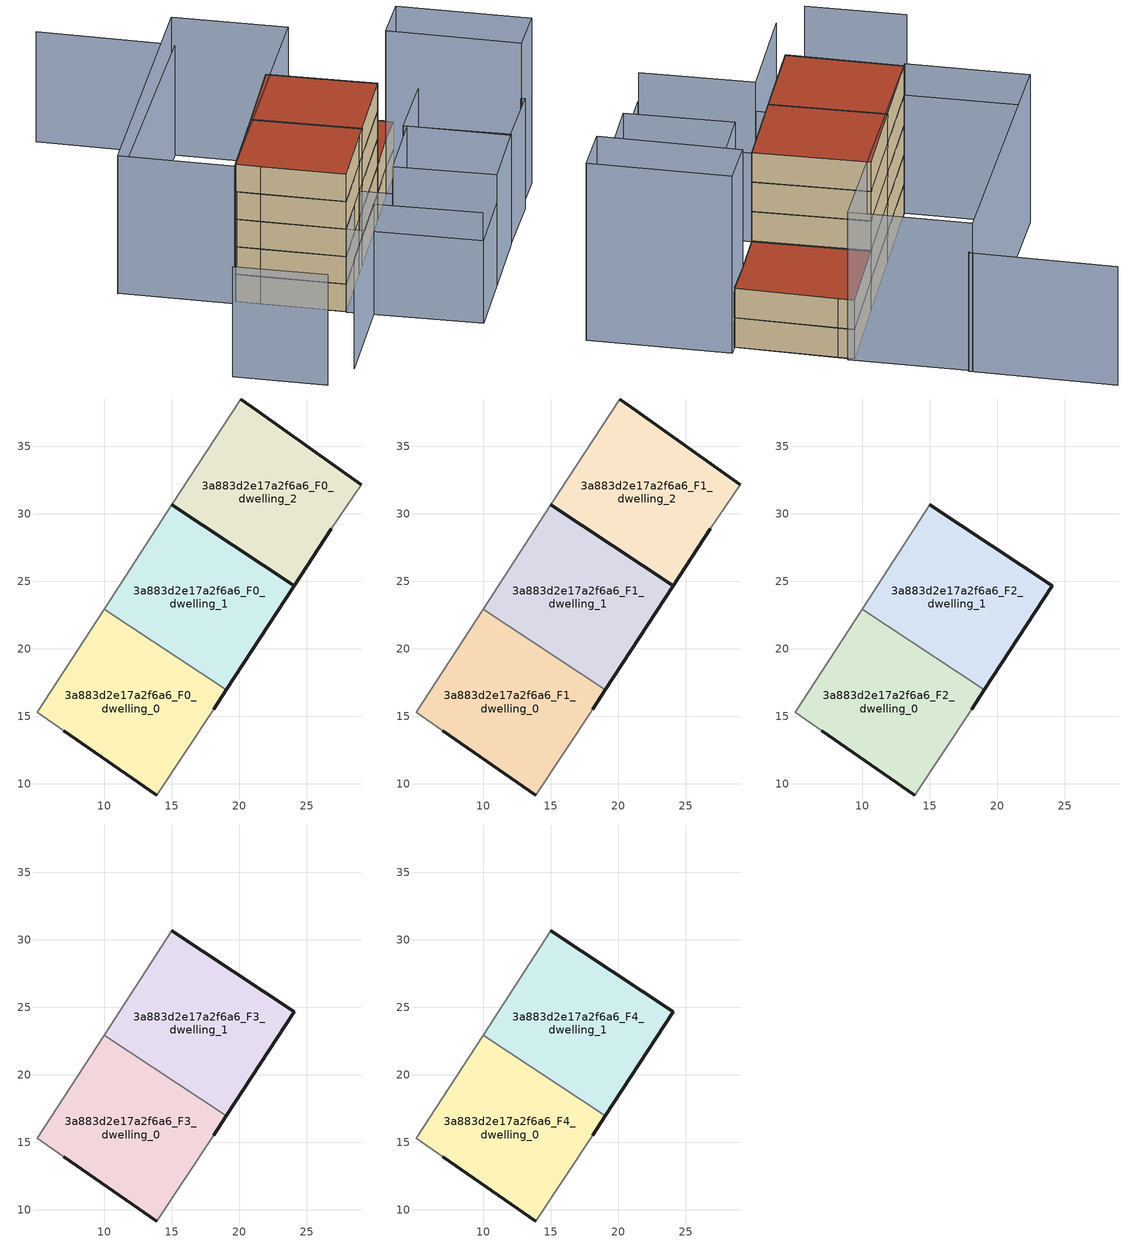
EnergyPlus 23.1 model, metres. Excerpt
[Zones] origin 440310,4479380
3a883d2e17a2f6a6_F0_dwelling_0
 floor ground (EU_floor_Construction): 13.91,9.17 18.11,15.53 19.05,16.97 9.99,22.94 5.03,15.29 7.03,13.92 z0
 wall outside (EU_wall_Construction): 19.05,16.97 18.11,15.53 / 13.91,9.17 7.03,13.92 z0:3
 wall adiabatic (EU_wall_Construction): 7.03,13.92 5.03,15.29 9.99,22.94 / 18.11,15.53 13.91,9.17 z0:3
 wall to 3a883d2e17a2f6a6_F0_dwelling_1 (EU_wall_Construction): 9.99,22.94 19.05,16.97 z0:3
3a883d2e17a2f6a6_F0_dwelling_1
 floor ground (EU_floor_Construction): 19.05,16.97 24.07,24.69 15,30.66 9.99,22.94 z0
 wall outside (EU_wall_Construction): 15,30.66 24.07,24.69 19.05,16.97 z0:3
 wall adiabatic (EU_wall_Construction): 9.99,22.94 15,30.66 z0:3
3a883d2e17a2f6a6_F0_dwelling_2
 floor ground (EU_floor_Construction): 26.81,28.9 29.06,32.15 21.35,37.63 20.1,38.51 15,30.66 24.07,24.69 z0
 wall outside (EU_wall_Construction): 20.1,38.51 21.35,37.63 29.06,32.15 / 26.81,28.9 24.07,24.69 15,30.66 z0:3
 wall adiabatic (EU_wall_Construction): 15,30.66 20.1,38.51 / 29.06,32.15 26.81,28.9 z0:3
3a883d2e17a2f6a6_F1_dwelling_0
 floor to 3a883d2e17a2f6a6_F0_dwelling_0 (EU_floor_Construction): 13.9,9.17 18.11,15.53 19.05,16.97 9.99,22.94 5.03,15.29 7.02,13.92 z3
 wall outside (EU_wall_Construction): 19.05,16.97 18.11,15.53 / 13.91,9.17 7.03,13.92 z3:6
 wall adiabatic (EU_wall_Construction): 7.03,13.92 5.03,15.29 9.99,22.94 / 18.11,15.53 13.91,9.17 z3:6
 wall to 3a883d2e17a2f6a6_F1_dwelling_1 (EU_wall_Construction): 9.99,22.94 19.05,16.97 z3:6
3a883d2e17a2f6a6_F1_dwelling_1
 floor to 3a883d2e17a2f6a6_F0_dwelling_1 (EU_floor_Construction): 19.05,16.97 24.07,24.69 15,30.66 9.99,22.94 z3
 wall outside (EU_wall_Construction): 15,30.66 24.07,24.69 19.05,16.97 z3:6
 wall adiabatic (EU_wall_Construction): 9.99,22.94 15,30.66 z3:6
3a883d2e17a2f6a6_F1_dwelling_2
 floor to 3a883d2e17a2f6a6_F0_dwelling_2 (EU_floor_Construction): 26.81,28.9 29.06,32.15 21.35,37.63 20.1,38.51 15,30.66 24.07,24.69 z3
 wall outside (EU_wall_Construction): 20.1,38.51 21.35,37.63 29.06,32.15 / 26.81,28.9 24.07,24.69 15,30.66 z3:6
 wall adiabatic (EU_wall_Construction): 15,30.66 20.1,38.51 / 29.06,32.15 26.81,28.9 z3:6
 roof outside (EU_roof_Construction): 29.06,32.15 26.81,28.9 24.07,24.69 15,30.66 20.1,38.51 21.35,37.63 z6
3a883d2e17a2f6a6_F2_dwelling_0
 floor to 3a883d2e17a2f6a6_F1_dwelling_0 (EU_floor_Construction): 13.9,9.17 18.11,15.53 19.05,16.97 9.99,22.94 5.03,15.29 7.02,13.92 z6
 wall outside (EU_wall_Construction): 19.05,16.97 18.11,15.53 / 13.91,9.17 7.03,13.92 z6:9
 wall adiabatic (EU_wall_Construction): 7.03,13.92 5.03,15.29 9.99,22.94 / 18.11,15.53 13.91,9.17 z6:9
 wall to 3a883d2e17a2f6a6_F2_dwelling_1 (EU_wall_Construction): 9.99,22.94 19.05,16.97 z6:9
3a883d2e17a2f6a6_F2_dwelling_1
 floor to 3a883d2e17a2f6a6_F1_dwelling_1 (EU_floor_Construction): 19.05,16.97 24.07,24.69 15,30.66 9.99,22.94 z6
 wall outside (EU_wall_Construction): 15,30.66 24.07,24.69 19.05,16.97 z6:9
 wall adiabatic (EU_wall_Construction): 9.99,22.94 15,30.66 z6:9
3a883d2e17a2f6a6_F3_dwelling_0
 floor to 3a883d2e17a2f6a6_F2_dwelling_0 (EU_floor_Construction): 13.9,9.17 18.11,15.53 19.05,16.97 9.99,22.94 5.03,15.29 7.02,13.92 z9
 wall outside (EU_wall_Construction): 19.05,16.97 18.11,15.53 / 13.91,9.17 7.03,13.92 z9:12
 wall adiabatic (EU_wall_Construction): 7.03,13.92 5.03,15.29 9.99,22.94 / 18.11,15.53 13.91,9.17 z9:12
 wall to 3a883d2e17a2f6a6_F3_dwelling_1 (EU_wall_Construction): 9.99,22.94 19.05,16.97 z9:12
3a883d2e17a2f6a6_F3_dwelling_1
 floor to 3a883d2e17a2f6a6_F2_dwelling_1 (EU_floor_Construction): 19.05,16.97 24.07,24.69 15,30.66 9.99,22.94 z9
 wall outside (EU_wall_Construction): 15,30.66 24.07,24.69 19.05,16.97 z9:12
 wall adiabatic (EU_wall_Construction): 9.99,22.94 15,30.66 z9:12
3a883d2e17a2f6a6_F4_dwelling_0
 floor to 3a883d2e17a2f6a6_F3_dwelling_0 (EU_floor_Construction): 13.9,9.17 18.11,15.53 19.05,16.97 9.99,22.94 5.03,15.29 7.02,13.92 z12
 wall outside (EU_wall_Construction): 19.05,16.97 18.11,15.53 / 13.91,9.17 7.03,13.92 z12:15
 wall adiabatic (EU_wall_Construction): 7.03,13.92 5.03,15.29 9.99,22.94 / 18.11,15.53 13.91,9.17 z12:15
 wall to 3a883d2e17a2f6a6_F4_dwelling_1 (EU_wall_Construction): 9.99,22.94 19.05,16.97 z12:15
 roof outside (EU_roof_Construction): 19.05,16.97 18.11,15.53 13.91,9.17 7.03,13.92 5.03,15.29 9.99,22.94 z15
3a883d2e17a2f6a6_F4_dwelling_1
 floor to 3a883d2e17a2f6a6_F3_dwelling_1 (EU_floor_Construction): 19.05,16.97 24.07,24.69 15,30.66 9.99,22.94 z12
 wall outside (EU_wall_Construction): 15,30.66 24.07,24.69 19.05,16.97 z12:15
 wall adiabatic (EU_wall_Construction): 9.99,22.94 15,30.66 z12:15
 roof outside (EU_roof_Construction): 24.07,24.69 19.05,16.97 9.99,22.94 15,30.66 z15
shading: 13.89,9.15 18.2,15.66 / 18.2,15.66 29.37,8.27 / 29.37,8.27 25.07,1.76 / 25.07,1.76 13.89,9.15 z0:9; -1.28,1.63 6.39,-3.54 / 10.02,-1.6 16.14,7.7 / 16.14,7.7 25,1.87 / -4.42,21.69 7.06,13.91 / 0.57,52.43 11.68,44.65 / 11.68,44.65 -4.66,21.31 / 20.87,13.8 25.4,20.73 / 25.4,20.73 33.89,15.17 / 33.89,15.17 29.35,8.25 / 29.35,8.25 20.87,13.8 / 29.39,27.12 37.98,21.2 / 37.98,21.2 33.69,14.99 / 33.69,14.99 25.11,20.91 / 25.11,20.91 29.39,27.12 z0:12; 37.73,21.37 26.81,28.9 / 26.81,28.9 29.69,33.09 / 29.69,33.09 40.61,25.56 / 40.61,25.56 37.73,21.37 z0:18; -4.59,21.41 11.34,44.78 / 11.34,44.78 20.75,38.37 / 20.75,38.37 4.82,14.99 / 4.82,14.99 -4.59,21.41 z0:15
[Building]
EU S2 Campaign: North Axis=0; Terrain=City; Solar Distribution=FullExterior
[Site:Location]
Madrid: Latitude=40.5; Longitude=-3.5; Time Zone=1; Elevation=609
[SizingPeriod:WeatherFileDays]
AnnualSizingPeriod: Begin Month=1; Begin Day of Month=1; End Month=12; End Day of Month=31; Day of Week for Start Day=Monday; Use Weather File Daylight Saving Period=No; Use Weather File Rain and Snow Indicators=No
[MATERIAL]
EU_InternalMass_Material: Roughness=MediumRough; Thickness=0.1; Conductivity=1; Density=1800; Specific Heat=900; Thermal Absorptance=0.9; Solar Absorptance=0.7; Visible Absorptance=0.7
[MATERIAL:NOMASS] Roughness=MediumRough; Thermal Absorptance=0.9; Solar Absorptance=0.7; Visible Absorptance=0.7
Name | Thermal Resistance
EU_wall_NoMass | 0.609216
EU_roof_NoMass | 0.513268
EU_floor_NoMass | 0.568163
[CONSTRUCTION]
EU_wall_Construction: EU_wall_NoMass
EU_roof_Construction: EU_roof_NoMass
EU_floor_Construction: EU_floor_NoMass
EU_InternalMass_Construction: EU_InternalMass_Material
[ZONE] Type=1; Multiplier=1; Ceiling Height=autocalculate; Floor Area=autocalculate; Part of Total Floor Area=Yes
Name | Volume
3a883d2e17a2f6a6_F0_dwelling_0; 3a883d2e17a2f6a6_F1_dwelling_0; 3a883d2e17a2f6a6_F2_dwelling_0; 3a883d2e17a2f6a6_F3_dwelling_0; 3a883d2e17a2f6a6_F4_dwelling_0; 3a883d2e17a2f6a6_F0_dwelling_2 | 299.533
3a883d2e17a2f6a6_F0_dwelling_1; 3a883d2e17a2f6a6_F1_dwelling_1; 3a883d2e17a2f6a6_F2_dwelling_1; 3a883d2e17a2f6a6_F3_dwelling_1; 3a883d2e17a2f6a6_F4_dwelling_1 | 299.56
3a883d2e17a2f6a6_F1_dwelling_2 | 299.534
[INTERNALMASS] Construction=EU_InternalMass_Construction
Name | Zone or ZoneList | Surface Area
3a883d2e17a2f6a6_F0_dwelling_0_EU_InternalMass | 3a883d2e17a2f6a6_F0_dwelling_0 | 99.8445
3a883d2e17a2f6a6_F0_dwelling_1_EU_InternalMass | 3a883d2e17a2f6a6_F0_dwelling_1 | 99.8534
3a883d2e17a2f6a6_F0_dwelling_2_EU_InternalMass | 3a883d2e17a2f6a6_F0_dwelling_2 | 99.8444
3a883d2e17a2f6a6_F1_dwelling_0_EU_InternalMass | 3a883d2e17a2f6a6_F1_dwelling_0 | 99.8445
3a883d2e17a2f6a6_F1_dwelling_1_EU_InternalMass | 3a883d2e17a2f6a6_F1_dwelling_1 | 99.8534
3a883d2e17a2f6a6_F1_dwelling_2_EU_InternalMass | 3a883d2e17a2f6a6_F1_dwelling_2 | 99.8444
3a883d2e17a2f6a6_F2_dwelling_0_EU_InternalMass | 3a883d2e17a2f6a6_F2_dwelling_0 | 149.771
3a883d2e17a2f6a6_F2_dwelling_1_EU_InternalMass | 3a883d2e17a2f6a6_F2_dwelling_1 | 149.764
3a883d2e17a2f6a6_F3_dwelling_0_EU_InternalMass | 3a883d2e17a2f6a6_F3_dwelling_0 | 149.771
3a883d2e17a2f6a6_F3_dwelling_1_EU_InternalMass | 3a883d2e17a2f6a6_F3_dwelling_1 | 149.764
3a883d2e17a2f6a6_F4_dwelling_0_EU_InternalMass | 3a883d2e17a2f6a6_F4_dwelling_0 | 149.771
3a883d2e17a2f6a6_F4_dwelling_1_EU_InternalMass | 3a883d2e17a2f6a6_F4_dwelling_1 | 149.764
[OTHEREQUIPMENT] Fuel Type=Electricity; Design Level Calculation Method=Watts/Area; Power per Zone Floor Area=1; Fraction Latent=0; Fraction Radiant=0; Fraction Lost=0; Carbon Dioxide Generation Rate=0; EndUse Subcategory=EU_Step8_InternalGains
Name | Zone or ZoneList or Space or SpaceList | Schedule
EU_Step8_InternalGain_3a883d2e17a2f6a6_F0_dwelling_0_f000 | 3a883d2e17a2f6a6_F0_dwelling_0 | EU_Step8_GainSchedule_3a883d2e17a2f6a6_F0_dwelling_0_f000
EU_Step8_InternalGain_3a883d2e17a2f6a6_F0_dwelling_1_f000 | 3a883d2e17a2f6a6_F0_dwelling_1 | EU_Step8_GainSchedule_3a883d2e17a2f6a6_F0_dwelling_1_f000
EU_Step8_InternalGain_3a883d2e17a2f6a6_F0_dwelling_2_f000 | 3a883d2e17a2f6a6_F0_dwelling_2 | EU_Step8_GainSchedule_3a883d2e17a2f6a6_F0_dwelling_2_f000
EU_Step8_InternalGain_3a883d2e17a2f6a6_F1_dwelling_0_f000 | 3a883d2e17a2f6a6_F1_dwelling_0 | EU_Step8_GainSchedule_3a883d2e17a2f6a6_F1_dwelling_0_f000
EU_Step8_InternalGain_3a883d2e17a2f6a6_F1_dwelling_1_f000 | 3a883d2e17a2f6a6_F1_dwelling_1 | EU_Step8_GainSchedule_3a883d2e17a2f6a6_F1_dwelling_1_f000
EU_Step8_InternalGain_3a883d2e17a2f6a6_F1_dwelling_2_f000 | 3a883d2e17a2f6a6_F1_dwelling_2 | EU_Step8_GainSchedule_3a883d2e17a2f6a6_F1_dwelling_2_f000
EU_Step8_InternalGain_3a883d2e17a2f6a6_F2_dwelling_0_f000 | 3a883d2e17a2f6a6_F2_dwelling_0 | EU_Step8_GainSchedule_3a883d2e17a2f6a6_F2_dwelling_0_f000
EU_Step8_InternalGain_3a883d2e17a2f6a6_F2_dwelling_1_f000 | 3a883d2e17a2f6a6_F2_dwelling_1 | EU_Step8_GainSchedule_3a883d2e17a2f6a6_F2_dwelling_1_f000
EU_Step8_InternalGain_3a883d2e17a2f6a6_F3_dwelling_0_f000 | 3a883d2e17a2f6a6_F3_dwelling_0 | EU_Step8_GainSchedule_3a883d2e17a2f6a6_F3_dwelling_0_f000
EU_Step8_InternalGain_3a883d2e17a2f6a6_F3_dwelling_1_f000 | 3a883d2e17a2f6a6_F3_dwelling_1 | EU_Step8_GainSchedule_3a883d2e17a2f6a6_F3_dwelling_1_f000
EU_Step8_InternalGain_3a883d2e17a2f6a6_F4_dwelling_0_f000 | 3a883d2e17a2f6a6_F4_dwelling_0 | EU_Step8_GainSchedule_3a883d2e17a2f6a6_F4_dwelling_0_f000
EU_Step8_InternalGain_3a883d2e17a2f6a6_F4_dwelling_1_f000 | 3a883d2e17a2f6a6_F4_dwelling_1 | EU_Step8_GainSchedule_3a883d2e17a2f6a6_F4_dwelling_1_f000
[ZONEVENTILATION:DESIGNFLOWRATE] Schedule=EU_AlwaysOn; Design Flow Rate Calculation Method=AirChanges/Hour; Air Changes per Hour=0.752966; Ventilation Type=Natural; Fan Pressure Rise=0; Fan Total Efficiency=1; Constant Term Coefficient=1; Temperature Term Coefficient=0; Velocity Term Coefficient=0; Velocity Squared Term Coefficient=0; Minimum Indoor Temperature=-100; Maximum Indoor Temperature=100; Delta Temperature=-100; Minimum Outdoor Temperature=-100; Maximum Outdoor Temperature=100; Maximum Wind Speed=40
Name | Zone or ZoneList or Space or SpaceList
EU_ConstantAir_3a883d2e17a2f6a6_F0_dwelling_0 | 3a883d2e17a2f6a6_F0_dwelling_0
EU_ConstantAir_3a883d2e17a2f6a6_F0_dwelling_1 | 3a883d2e17a2f6a6_F0_dwelling_1
EU_ConstantAir_3a883d2e17a2f6a6_F0_dwelling_2 | 3a883d2e17a2f6a6_F0_dwelling_2
EU_ConstantAir_3a883d2e17a2f6a6_F1_dwelling_0 | 3a883d2e17a2f6a6_F1_dwelling_0
EU_ConstantAir_3a883d2e17a2f6a6_F1_dwelling_1 | 3a883d2e17a2f6a6_F1_dwelling_1
EU_ConstantAir_3a883d2e17a2f6a6_F1_dwelling_2 | 3a883d2e17a2f6a6_F1_dwelling_2
EU_ConstantAir_3a883d2e17a2f6a6_F2_dwelling_0 | 3a883d2e17a2f6a6_F2_dwelling_0
EU_ConstantAir_3a883d2e17a2f6a6_F2_dwelling_1 | 3a883d2e17a2f6a6_F2_dwelling_1
EU_ConstantAir_3a883d2e17a2f6a6_F3_dwelling_0 | 3a883d2e17a2f6a6_F3_dwelling_0
EU_ConstantAir_3a883d2e17a2f6a6_F3_dwelling_1 | 3a883d2e17a2f6a6_F3_dwelling_1
EU_ConstantAir_3a883d2e17a2f6a6_F4_dwelling_0 | 3a883d2e17a2f6a6_F4_dwelling_0
EU_ConstantAir_3a883d2e17a2f6a6_F4_dwelling_1 | 3a883d2e17a2f6a6_F4_dwelling_1
[HVACTEMPLATE:THERMOSTAT] Constant Heating Setpoint=20; Constant Cooling Setpoint=50
EU_HeatOnly_3a883d2e17a2f6a6_F0_dwelling_0; EU_HeatOnly_3a883d2e17a2f6a6_F0_dwelling_1; EU_HeatOnly_3a883d2e17a2f6a6_F0_dwelling_2; EU_HeatOnly_3a883d2e17a2f6a6_F1_dwelling_0; EU_HeatOnly_3a883d2e17a2f6a6_F1_dwelling_1; EU_HeatOnly_3a883d2e17a2f6a6_F1_dwelling_2; EU_HeatOnly_3a883d2e17a2f6a6_F2_dwelling_0; EU_HeatOnly_3a883d2e17a2f6a6_F2_dwelling_1; EU_HeatOnly_3a883d2e17a2f6a6_F3_dwelling_0; EU_HeatOnly_3a883d2e17a2f6a6_F3_dwelling_1; EU_HeatOnly_3a883d2e17a2f6a6_F4_dwelling_0; EU_HeatOnly_3a883d2e17a2f6a6_F4_dwelling_1
[HVACTEMPLATE:ZONE:IDEALLOADSAIRSYSTEM] System Availability Schedule=EU_AlwaysOn; Maximum Heating Supply Air Temperature=50; Minimum Cooling Supply Air Temperature=13; Maximum Heating Supply Air Humidity Ratio=0.0156; Minimum Cooling Supply Air Humidity Ratio=0.0077; Heating Limit=NoLimit; Cooling Limit=NoLimit; Heating Availability Schedule=EU_AlwaysOn; Cooling Availability Schedule=EU_CoolingOff; Dehumidification Control Type=ConstantSensibleHeatRatio; Cooling Sensible Heat Ratio=0.7; Dehumidification Setpoint=60; Humidification Control Type=None; Humidification Setpoint=30; Outdoor Air Method=None; Outdoor Air Flow Rate per Person=0.00944; Outdoor Air Flow Rate per Zone Floor Area=0; Outdoor Air Flow Rate per Zone=0; Demand Controlled Ventilation Type=None; Outdoor Air Economizer Type=NoEconomizer; Heat Recovery Type=None; Sensible Heat Recovery Effectiveness=0.7; Latent Heat Recovery Effectiveness=0.65
Name | Template Thermostat
3a883d2e17a2f6a6_F0_dwelling_0 | EU_HeatOnly_3a883d2e17a2f6a6_F0_dwelling_0
3a883d2e17a2f6a6_F0_dwelling_1 | EU_HeatOnly_3a883d2e17a2f6a6_F0_dwelling_1
3a883d2e17a2f6a6_F0_dwelling_2 | EU_HeatOnly_3a883d2e17a2f6a6_F0_dwelling_2
3a883d2e17a2f6a6_F1_dwelling_0 | EU_HeatOnly_3a883d2e17a2f6a6_F1_dwelling_0
3a883d2e17a2f6a6_F1_dwelling_1 | EU_HeatOnly_3a883d2e17a2f6a6_F1_dwelling_1
3a883d2e17a2f6a6_F1_dwelling_2 | EU_HeatOnly_3a883d2e17a2f6a6_F1_dwelling_2
3a883d2e17a2f6a6_F2_dwelling_0 | EU_HeatOnly_3a883d2e17a2f6a6_F2_dwelling_0
3a883d2e17a2f6a6_F2_dwelling_1 | EU_HeatOnly_3a883d2e17a2f6a6_F2_dwelling_1
3a883d2e17a2f6a6_F3_dwelling_0 | EU_HeatOnly_3a883d2e17a2f6a6_F3_dwelling_0
3a883d2e17a2f6a6_F3_dwelling_1 | EU_HeatOnly_3a883d2e17a2f6a6_F3_dwelling_1
3a883d2e17a2f6a6_F4_dwelling_0 | EU_HeatOnly_3a883d2e17a2f6a6_F4_dwelling_0
3a883d2e17a2f6a6_F4_dwelling_1 | EU_HeatOnly_3a883d2e17a2f6a6_F4_dwelling_1
[SIZING:ZONE] Zone Cooling Design Supply Air Temperature Input Method=SupplyAirTemperature; Zone Cooling Design Supply Air Temperature=13; Zone Heating Design Supply Air Temperature Input Method=SupplyAirTemperature; Zone Heating Design Supply Air Temperature=50; Zone Cooling Design Supply Air Humidity Ratio=0.008; Zone Heating Design Supply Air Humidity Ratio=0.008; Cooling Design Air Flow Method=DesignDay; Cooling Design Air Flow Rate=0; Cooling Minimum Air Flow per Zone Floor Area=0.000762; Cooling Minimum Air Flow=0; Cooling Minimum Air Flow Fraction=0.2; Heating Design Air Flow Method=DesignDay; Heating Design Air Flow Rate=0; Heating Maximum Air Flow per Zone Floor Area=0.002032; Heating Maximum Air Flow=0.141576; Heating Maximum Air Flow Fraction=0.3; Account for Dedicated Outdoor Air System=No; Dedicated Outdoor Air System Control Strategy=NeutralSupplyAir; Dedicated Outdoor Air Low Setpoint Temperature for Design=autosize; Dedicated Outdoor Air High Setpoint Temperature for Design=autosize; Zone Load Sizing Method=Sensible Load Only No Latent Load; Zone Latent Cooling Design Supply Air Humidity Ratio Input Method=HumidityRatioDifference; Zone Cooling Design Supply Air Humidity Ratio Difference=0.005; Zone Latent Heating Design Supply Air Humidity Ratio Input Method=HumidityRatioDifference; Zone Humidification Design Supply Air Humidity Ratio Difference=0.005
3a883d2e17a2f6a6_F0_dwelling_0; 3a883d2e17a2f6a6_F0_dwelling_1; 3a883d2e17a2f6a6_F0_dwelling_2; 3a883d2e17a2f6a6_F1_dwelling_0; 3a883d2e17a2f6a6_F1_dwelling_1; 3a883d2e17a2f6a6_F1_dwelling_2; 3a883d2e17a2f6a6_F2_dwelling_0; 3a883d2e17a2f6a6_F2_dwelling_1; 3a883d2e17a2f6a6_F3_dwelling_0; 3a883d2e17a2f6a6_F3_dwelling_1; 3a883d2e17a2f6a6_F4_dwelling_0; 3a883d2e17a2f6a6_F4_dwelling_1
[SCHEDULE:CONSTANT]
Name | Hourly Value
EU_AlwaysOn | 1
EU_CoolingOff | 0
[SCHEDULE:FILE] Column Number=1; Rows to Skip at Top=0; Number of Hours of Data=8760; Column Separator=Comma; Interpolate to Timestep=No; Minutes per Item=60; Adjust Schedule for Daylight Savings=Yes
Name | File
EU_Step8_GainSchedule_3a883d2e17a2f6a6_F0_dwelling_0_f000 | ../../schedules/3a883d2e17a2f6a6/3a883d2e17a2f6a6_F0_dwelling_0_f000_gain.csv
EU_Step8_GainSchedule_3a883d2e17a2f6a6_F0_dwelling_1_f000 | ../../schedules/3a883d2e17a2f6a6/3a883d2e17a2f6a6_F0_dwelling_1_f000_gain.csv
EU_Step8_GainSchedule_3a883d2e17a2f6a6_F0_dwelling_2_f000 | ../../schedules/3a883d2e17a2f6a6/3a883d2e17a2f6a6_F0_dwelling_2_f000_gain.csv
EU_Step8_GainSchedule_3a883d2e17a2f6a6_F1_dwelling_0_f000 | ../../schedules/3a883d2e17a2f6a6/3a883d2e17a2f6a6_F1_dwelling_0_f000_gain.csv
EU_Step8_GainSchedule_3a883d2e17a2f6a6_F1_dwelling_1_f000 | ../../schedules/3a883d2e17a2f6a6/3a883d2e17a2f6a6_F1_dwelling_1_f000_gain.csv
EU_Step8_GainSchedule_3a883d2e17a2f6a6_F1_dwelling_2_f000 | ../../schedules/3a883d2e17a2f6a6/3a883d2e17a2f6a6_F1_dwelling_2_f000_gain.csv
EU_Step8_GainSchedule_3a883d2e17a2f6a6_F2_dwelling_0_f000 | ../../schedules/3a883d2e17a2f6a6/3a883d2e17a2f6a6_F2_dwelling_0_f000_gain.csv
EU_Step8_GainSchedule_3a883d2e17a2f6a6_F2_dwelling_1_f000 | ../../schedules/3a883d2e17a2f6a6/3a883d2e17a2f6a6_F2_dwelling_1_f000_gain.csv
EU_Step8_GainSchedule_3a883d2e17a2f6a6_F3_dwelling_0_f000 | ../../schedules/3a883d2e17a2f6a6/3a883d2e17a2f6a6_F3_dwelling_0_f000_gain.csv
EU_Step8_GainSchedule_3a883d2e17a2f6a6_F3_dwelling_1_f000 | ../../schedules/3a883d2e17a2f6a6/3a883d2e17a2f6a6_F3_dwelling_1_f000_gain.csv
EU_Step8_GainSchedule_3a883d2e17a2f6a6_F4_dwelling_0_f000 | ../../schedules/3a883d2e17a2f6a6/3a883d2e17a2f6a6_F4_dwelling_0_f000_gain.csv
EU_Step8_GainSchedule_3a883d2e17a2f6a6_F4_dwelling_1_f000 | ../../schedules/3a883d2e17a2f6a6/3a883d2e17a2f6a6_F4_dwelling_1_f000_gain.csv
